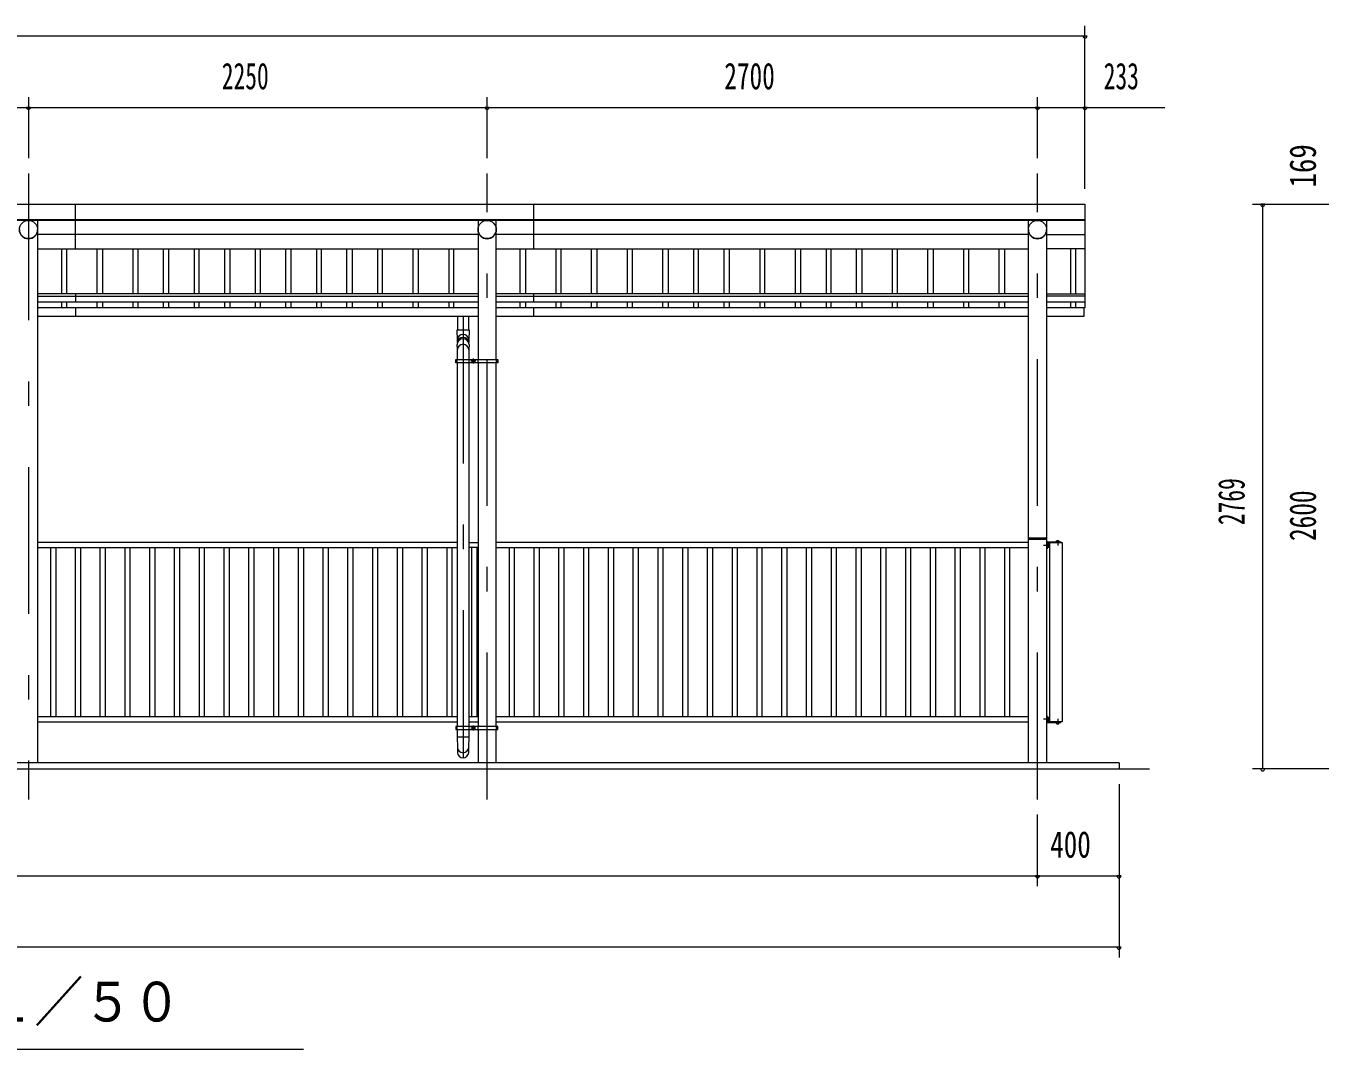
# Model space of a CAD drawing. Units: millimetres, scale not verified. Extents: x -26655 to 26659, y -10500 to 10500.
# Drawn here: x 4024 to 10373, y 420 to 5439 of the extents above; entities that cross this region are included whole.
import ezdxf
from ezdxf.enums import TextEntityAlignment as Align

# ---------------------------------------------------------------- set-up
doc = ezdxf.new("R2010")
doc.units = ezdxf.units.MM
doc.header["$LTSCALE"] = 60
doc.linetypes.add('USER3', pattern=[24, 12, -5, 2, -5])
for name, color, linetype, lineweight in [('0-2_1-05BOLD', 7, 'Continuous', 18), ('0-3_1-25CENTER', 3, 'USER3', 18), ('0-4_1-45THIN', 4, 'Continuous', 18), ('0-5_1-55DIM', 3, 'Continuous', 18)]:
    doc.layers.add(name, color=color, linetype=linetype, lineweight=lineweight)
doc.styles.add('ＭＳ ゴシック', font='')
doc.styles.get('ＭＳ ゴシック').set_extended_font_data('MS Gothic')

msp = doc.modelspace()

# ---------------------------------------------------------------- linework, layer by layer
at = {"layer": '0-2_1-05BOLD'}
for p, q in [((4266.49, 4345.48), (4266.49, 4563.67)), ((6516.49, 4345.48), (6516.49, 4563.67)), ((-1446.51, 4488.53), (9219.49, 4488.53)), ((9219.49, 4484.46), (-1446.51, 4484.46)), ((4081.04, 4484.46), (4081.04, 1824.67)), ((6241.94, 4484.46), (6241.94, 3802.67)), ((6331.04, 3802.67), (6331.04, 4484.46)), ((8941.94, 1824.67), (8941.94, 4484.46)), ((9031.04, 4484.46), (9031.04, 1824.67)), ((6241.94, 4414.97), (4081.04, 4414.97)), ((8941.94, 4414.97), (6331.04, 4414.97)), ((9031.04, 4414.97), (9219.49, 4414.97)), ((4081.04, 4345.48), (6241.94, 4345.48)), ((6331.04, 4345.48), (8941.94, 4345.48)), ((9219.49, 4345.48), (9031.04, 4345.48)), ((6241.94, 4123.86), (4081.04, 4123.86)), ((4081.04, 4113.43), (6241.94, 4113.43)), ((6241.94, 4083.82), (4081.04, 4083.82)), ((4266.49, 4123.86), (4266.49, 4083.82)), ((8941.94, 4123.86), (6331.04, 4123.86)), ((6331.04, 4113.43), (8941.94, 4113.43)), ((8941.94, 4083.82), (6331.04, 4083.82)), ((6516.49, 4083.82), (6516.49, 4123.86)), ((9031.04, 4123.86), (9219.49, 4123.86)), ((9219.49, 4113.43), (9031.04, 4113.43)), ((9219.49, 4083.82), (9031.04, 4083.82)), ((4081.04, 4057.49), (6241.94, 4057.49)), ((6241.94, 4012.49), (4081.04, 4012.49)), ((4266.49, 4057.49), (4266.49, 4012.49)), ((6140.99, 4012.49), (6140.99, 3947.34)), ((6195.99, 3947.34), (6195.99, 4012.49)), ((6331.04, 4057.49), (8941.94, 4057.49)), ((8941.94, 4012.49), (6331.04, 4012.49)), ((6516.49, 4012.49), (6516.49, 4057.49)), ((6133.29, 3794.67), (6139.39, 3794.67)), ((6139.39, 3786.67), (6139.39, 3802.67)), ((6140.99, 2002.67), (6140.99, 3786.67)), ((6195.99, 3786.67), (6195.99, 2002.67)), ((6197.59, 3802.67), (6197.59, 3786.67)), ((6240.34, 3802.67), (6240.34, 3786.67)), ((6241.94, 3786.67), (6241.94, 2002.67)), ((6331.04, 2002.67), (6331.04, 3786.67)), ((6332.64, 3786.67), (6332.64, 3802.67)), ((6332.64, 3794.67), (6338.74, 3794.67)), ((8944.94, 2927.67), (9028.04, 2927.67)), ((6140.99, 2904.67), (4081.04, 2904.67)), ((4081.04, 2879.67), (6140.99, 2879.67)), ((6195.99, 2904.67), (6241.94, 2904.67)), ((6241.94, 2879.67), (6195.99, 2879.67)), ((8941.94, 2904.67), (6331.04, 2904.67)), ((6331.04, 2879.67), (8941.94, 2879.67)), ((9031.04, 2919.67), (8941.94, 2919.67)), ((9035.84, 2891.67), (9037.84, 2889.67)), ((9037.84, 2887.67), (9035.84, 2889.67)), ((9037.84, 2893.42), (9042.64, 2893.42)), ((9042.64, 2885.92), (9037.84, 2885.92)), ((9047.24, 2024.67), (9047.24, 2904.67)), ((9083.15, 2912.96), (9083.15, 2909.47)), ((9088.93, 2909.47), (9088.93, 2912.96)), ((6140.99, 2049.67), (4081.04, 2049.67)), ((6241.94, 2049.67), (6195.99, 2049.67)), ((8941.94, 2049.67), (6331.04, 2049.67)), ((9037.84, 2041.67), (9035.84, 2039.67)), ((9035.84, 2037.67), (9037.84, 2039.67)), ((9042.64, 2043.42), (9037.84, 2043.42)), ((9037.84, 2035.92), (9042.64, 2035.92)), ((4081.04, 2024.67), (6140.99, 2024.67)), ((6133.29, 1994.67), (6139.39, 1994.67)), ((6139.39, 1986.67), (6139.39, 2002.67)), ((6140.99, 1949.76), (6140.99, 1986.67)), ((6195.99, 2024.67), (6241.94, 2024.67)), ((6195.99, 1986.67), (6195.99, 1949.76)), ((6197.59, 2002.67), (6197.59, 1986.67)), ((6240.34, 2002.67), (6240.34, 1986.67)), ((6241.94, 1986.67), (6241.94, 1824.67)), ((6331.04, 2024.67), (8941.94, 2024.67)), ((6331.04, 1824.67), (6331.04, 1986.67)), ((6332.64, 1986.67), (6332.64, 2002.67)), ((6332.64, 1994.67), (6338.74, 1994.67)), ((9083.15, 2016.38), (9083.15, 2019.87)), ((9088.93, 2019.87), (9088.93, 2016.38)), ((-1763.51, 1794.67), (9536.49, 1794.67)), ((9386.49, 1824.67), (-1613.51, 1824.67)), ((9386.49, 1824.67), (9386.49, 1794.67))]:
    msp.add_line(p, q, dxfattribs=at)
for points in [[(-1446.51, 4054.91), (-1446.51, 4563.67), (9219.49, 4563.67), (9219.49, 4054.91), (9214.49, 4054.91)], [(9031.04, 4057.49), (9214.49, 4057.49), (9214.49, 4012.49), (9031.04, 4012.49)], [(6140.99, 3885.11), (6140.99, 3897.68), (6138.99, 3947.34), (6197.99, 3947.34), (6195.99, 3897.68), (6195.99, 3885.11)], [(6140.99, 3802.67), (6140.99, 3850.17), (6138.99, 3876.01)], [(6197.98, 3876.13), (6195.99, 3850.17), (6195.99, 3802.67)], [(9034.24, 2903.67), (9034.24, 2872.87), (9031.04, 2872.87)], [(9034.24, 2881.17), (9035.84, 2881.17), (9035.84, 2898.17), (9034.24, 2898.17)], [(9035.24, 2907.87), (9101.04, 2907.87), (9101.04, 2904.67)], [(9035.24, 2904.67), (9107.24, 2904.67), (9107.24, 2024.67), (9035.24, 2024.67)], [(9035.84, 2897.47), (9037.84, 2897.47), (9037.84, 2881.87), (9035.84, 2881.87)], [(9037.84, 2882.16), (9042.64, 2882.16), (9043.34, 2883.37), (9043.34, 2895.97), (9042.64, 2897.18), (9037.84, 2897.18)], [(9092.29, 2907.87), (9092.29, 2909.47), (9079.79, 2909.47), (9079.79, 2907.87)], [(9080.27, 2909.47), (9080.27, 2912.96), (9081.14, 2913.47), (9090.94, 2913.47), (9091.81, 2912.96), (9091.81, 2909.47)], [(9034.24, 2025.67), (9034.24, 2056.47), (9031.04, 2056.47)], [(9034.24, 2048.17), (9035.84, 2048.17), (9035.84, 2031.17), (9034.24, 2031.17)], [(9035.84, 2031.87), (9037.84, 2031.87), (9037.84, 2047.47), (9035.84, 2047.47)], [(9037.84, 2047.18), (9042.64, 2047.18), (9043.34, 2045.97), (9043.34, 2033.37), (9042.64, 2032.17), (9037.84, 2032.17)], [(9035.24, 2021.47), (9101.04, 2021.47), (9101.04, 2024.67)], [(9092.29, 2021.47), (9092.29, 2019.87), (9079.79, 2019.87), (9079.79, 2021.47)], [(9080.27, 2019.87), (9080.27, 2016.38), (9081.14, 2015.87), (9090.94, 2015.87), (9091.81, 2016.38), (9091.81, 2019.87)], [(6195.99, 1874.25), (6195.99, 1900.1), (6197.99, 1949.76), (6138.99, 1949.76), (6140.99, 1900.1), (6140.99, 1874.25)]]:
    msp.add_lwpolyline(points, dxfattribs=at)
for points in [[(6133.29, 3786.67), (6133.29, 3802.67), (6338.74, 3802.67), (6338.74, 3786.67)], [(6213.96, 3797.56), (6218.97, 3800.44), (6223.97, 3797.56), (6223.97, 3791.78), (6218.97, 3788.9), (6213.96, 3791.78)], [(6133.29, 2002.67), (6133.29, 1986.67), (6338.74, 1986.67), (6338.74, 2002.67)], [(6213.96, 1991.78), (6218.97, 1988.9), (6223.97, 1991.78), (6223.97, 1997.56), (6218.97, 2000.44), (6213.96, 1997.56)]]:
    msp.add_lwpolyline(points, close=True, dxfattribs=at)
for centre, radius in [((4036.49, 4439.91), 44.55), ((6286.49, 4439.91), 44.55), ((8986.49, 4439.91), 44.55), ((6218.97, 3794.67), 6.25), ((6218.97, 3794.67), 4.9), ((6218.97, 1994.67), 6.25), ((6218.97, 1994.67), 4.9)]:
    msp.add_circle(centre, radius, dxfattribs=at)
for centre, radius, start, end in [((4036.49, 4439.22), 44.55, 180, 0), ((6286.49, 4439.22), 44.55, 180, 0), ((8986.49, 4439.22), 44.55, 180, 0), ((6168.49, 3874.29), 29.55, 3.56303, 176.43697), ((6168.49, 3897.97), 27.55, 3.55867, 176.44133), ((6168.49, 3882.8), 27.55, 3.55867, 176.44133), ((6168.49, 3849.19), 27.55, 3.55867, 176.44133), ((8944.94, 2924.67), 3, 90, 180), ((9028.04, 2924.67), 3, 0, 90), ((9035.24, 2903.67), 4.2, 90, 180), ((9035.24, 2903.67), 1, 90, 180), ((9032.88, 2889.67), 10.46, 338.97459, 21.0237), ((9040.47, 2895.3), 2.88, 319.27318, 360), ((9040.47, 2884.04), 2.88, 0, 40.72682), ((9081.71, 2911.15), 2.32, 51.46857, 90), ((9086.04, 2904.96), 8.51, 70.17088, 109.83133), ((9090.37, 2911.15), 2.32, 90, 128.54623), ((9032.88, 2039.67), 10.46, 338.9763, 21.02541), ((9040.47, 2045.3), 2.88, 319.27318, 360), ((9040.47, 2034.04), 2.88, 0, 40.72682), ((9035.24, 2025.67), 4.2, 180, 270), ((9035.24, 2025.67), 1, 180, 270), ((9081.71, 2018.19), 2.32, 270, 308.53143), ((9086.04, 2024.38), 8.51, 250.16867, 289.82912), ((9090.37, 2018.19), 2.32, 231.45377, 270), ((6168.49, 1901.08), 27.55, 183.55867, 356.44133), ((6168.49, 1875.97), 27.55, 183.56303, 356.43697)]:
    msp.add_arc(centre, radius, start, end, dxfattribs=at)
at = {"layer": '0-3_1-25CENTER'}
for p, q in [((4036.49, 4714.67), (4036.49, 1644.67)), ((6286.49, 1644.67), (6286.49, 4714.67)), ((8986.49, 1644.67), (8986.49, 4714.67)), ((6168.49, 4012.49), (6168.49, 1836.31)), ((6231.47, 3794.67), (6206.46, 3794.67)), ((6218.97, 3782.17), (6218.97, 3807.17)), ((9047.35, 2889.67), (9015.44, 2889.67)), ((9086.04, 2916.38), (9086.04, 2890.19)), ((9015.44, 2039.67), (9047.35, 2039.67)), ((9086.04, 2039.15), (9086.04, 2012.96)), ((6231.47, 1994.67), (6206.46, 1994.67)), ((6218.97, 1982.17), (6218.97, 2007.17))]:
    msp.add_line(p, q, dxfattribs=at)
at = {"layer": '0-4_1-45THIN'}
for p, q in [((4198.99, 4345.48), (4198.99, 4123.86)), ((4223.99, 4123.86), (4223.99, 4345.48)), ((4373.99, 4123.86), (4373.99, 4345.48)), ((4398.99, 4345.48), (4398.99, 4123.86)), ((4548.99, 4345.48), (4548.99, 4123.86)), ((4573.99, 4123.86), (4573.99, 4345.48)), ((4698.99, 4123.86), (4698.99, 4345.48)), ((4723.99, 4345.48), (4723.99, 4123.86)), ((4848.99, 4345.48), (4848.99, 4123.86)), ((4873.99, 4123.86), (4873.99, 4345.48)), ((4998.99, 4123.86), (4998.99, 4345.48)), ((5023.99, 4345.48), (5023.99, 4123.86)), ((5148.99, 4345.48), (5148.99, 4123.86)), ((5173.99, 4123.86), (5173.99, 4345.48)), ((5298.99, 4123.86), (5298.99, 4345.48)), ((5323.99, 4345.48), (5323.99, 4123.86)), ((5448.99, 4345.48), (5448.99, 4123.86)), ((5473.99, 4123.86), (5473.99, 4345.48)), ((5598.99, 4123.86), (5598.99, 4345.48)), ((5623.99, 4345.48), (5623.99, 4123.86)), ((5748.99, 4345.48), (5748.99, 4123.86)), ((5773.99, 4123.86), (5773.99, 4345.48)), ((5923.99, 4123.86), (5923.99, 4345.48)), ((5948.99, 4345.48), (5948.99, 4123.86)), ((6098.99, 4345.48), (6098.99, 4123.86)), ((6123.99, 4123.86), (6123.99, 4345.48)), ((6448.99, 4123.86), (6448.99, 4345.48)), ((6473.99, 4345.48), (6473.99, 4123.86)), ((6623.99, 4345.48), (6623.99, 4123.86)), ((6648.99, 4123.86), (6648.99, 4345.48)), ((6798.99, 4123.86), (6798.99, 4345.48)), ((6823.99, 4345.48), (6823.99, 4123.86)), ((6973.99, 4345.48), (6973.99, 4123.86)), ((6998.99, 4123.86), (6998.99, 4345.48)), ((7148.99, 4123.86), (7148.99, 4345.48)), ((7173.99, 4345.48), (7173.99, 4123.86)), ((7298.99, 4345.48), (7298.99, 4123.86)), ((7323.99, 4123.86), (7323.99, 4345.48)), ((7448.99, 4123.86), (7448.99, 4345.48)), ((7473.99, 4345.48), (7473.99, 4123.86)), ((7623.99, 4345.48), (7623.99, 4123.86)), ((7648.99, 4123.86), (7648.99, 4345.48)), ((7798.99, 4123.86), (7798.99, 4345.48)), ((7823.99, 4345.48), (7823.99, 4123.86)), ((7948.99, 4345.48), (7948.99, 4123.86)), ((7973.99, 4123.86), (7973.99, 4345.48)), ((8098.99, 4123.86), (8098.99, 4345.48)), ((8123.99, 4345.48), (8123.99, 4123.86)), ((8273.99, 4345.48), (8273.99, 4123.86)), ((8298.99, 4123.86), (8298.99, 4345.48)), ((8448.99, 4123.86), (8448.99, 4345.48)), ((8473.99, 4345.48), (8473.99, 4123.86)), ((8623.99, 4345.48), (8623.99, 4123.86)), ((8648.99, 4123.86), (8648.99, 4345.48)), ((8798.99, 4123.86), (8798.99, 4345.48)), ((8823.99, 4345.48), (8823.99, 4123.86)), ((9148.99, 4345.48), (9148.99, 4123.86)), ((9173.99, 4123.86), (9173.99, 4345.48)), ((4198.99, 4083.82), (4198.99, 4057.49)), ((4223.99, 4057.49), (4223.99, 4083.82)), ((4373.99, 4057.49), (4373.99, 4083.82)), ((4398.99, 4083.82), (4398.99, 4057.49)), ((4548.99, 4083.82), (4548.99, 4057.49)), ((4573.99, 4057.49), (4573.99, 4083.82)), ((4698.99, 4057.49), (4698.99, 4083.82)), ((4723.99, 4083.82), (4723.99, 4057.49)), ((4848.99, 4083.82), (4848.99, 4057.49)), ((4873.99, 4057.49), (4873.99, 4083.82)), ((4998.99, 4057.49), (4998.99, 4083.82)), ((5023.99, 4083.82), (5023.99, 4057.49)), ((5148.99, 4083.82), (5148.99, 4057.49)), ((5173.99, 4057.49), (5173.99, 4083.82)), ((5298.99, 4057.49), (5298.99, 4083.82)), ((5323.99, 4083.82), (5323.99, 4057.49)), ((5448.99, 4083.82), (5448.99, 4057.49)), ((5473.99, 4057.49), (5473.99, 4083.82)), ((5598.99, 4057.49), (5598.99, 4083.82)), ((5623.99, 4083.82), (5623.99, 4057.49)), ((5748.99, 4083.82), (5748.99, 4057.49)), ((5773.99, 4057.49), (5773.99, 4083.82)), ((5923.99, 4057.49), (5923.99, 4083.82)), ((5948.99, 4083.82), (5948.99, 4057.49)), ((6098.99, 4083.82), (6098.99, 4057.49)), ((6123.99, 4057.49), (6123.99, 4083.82)), ((6448.99, 4057.49), (6448.99, 4083.82)), ((6473.99, 4083.82), (6473.99, 4057.49)), ((6623.99, 4083.82), (6623.99, 4057.49)), ((6648.99, 4057.49), (6648.99, 4083.82)), ((6798.99, 4057.49), (6798.99, 4083.82)), ((6823.99, 4083.82), (6823.99, 4057.49)), ((6973.99, 4083.82), (6973.99, 4057.49)), ((6998.99, 4057.49), (6998.99, 4083.82)), ((7148.99, 4057.49), (7148.99, 4083.82)), ((7173.99, 4083.82), (7173.99, 4057.49)), ((7298.99, 4083.82), (7298.99, 4057.49)), ((7323.99, 4057.49), (7323.99, 4083.82)), ((7448.99, 4057.49), (7448.99, 4083.82)), ((7473.99, 4083.82), (7473.99, 4057.49)), ((7623.99, 4083.82), (7623.99, 4057.49)), ((7648.99, 4057.49), (7648.99, 4083.82)), ((7798.99, 4057.49), (7798.99, 4083.82)), ((7823.99, 4083.82), (7823.99, 4057.49)), ((7948.99, 4083.82), (7948.99, 4057.49)), ((7973.99, 4057.49), (7973.99, 4083.82)), ((8098.99, 4057.49), (8098.99, 4083.82)), ((8123.99, 4083.82), (8123.99, 4057.49)), ((8273.99, 4083.82), (8273.99, 4057.49)), ((8298.99, 4057.49), (8298.99, 4083.82)), ((8448.99, 4057.49), (8448.99, 4083.82)), ((8473.99, 4083.82), (8473.99, 4057.49)), ((8623.99, 4083.82), (8623.99, 4057.49)), ((8648.99, 4057.49), (8648.99, 4083.82)), ((8798.99, 4057.49), (8798.99, 4083.82)), ((8823.99, 4083.82), (8823.99, 4057.49)), ((9148.99, 4083.82), (9148.99, 4057.49)), ((9173.99, 4057.49), (9173.99, 4083.82)), ((4145.99, 2049.67), (4145.99, 2879.67)), ((4169.99, 2879.67), (4169.99, 2049.67)), ((4267.49, 2049.67), (4267.49, 2879.67)), ((4291.49, 2879.67), (4291.49, 2049.67)), ((4388.99, 2049.67), (4388.99, 2879.67)), ((4412.99, 2879.67), (4412.99, 2049.67)), ((4510.49, 2049.67), (4510.49, 2879.67)), ((4534.49, 2879.67), (4534.49, 2049.67)), ((4632, 2049.67), (4632, 2879.67)), ((4655.99, 2879.67), (4655.99, 2049.67)), ((4753.49, 2049.67), (4753.49, 2879.67)), ((4777.49, 2879.67), (4777.49, 2049.67)), ((4874.99, 2049.67), (4874.99, 2879.67)), ((4898.99, 2879.67), (4898.99, 2049.67)), ((4996.49, 2049.67), (4996.49, 2879.67)), ((5020.49, 2879.67), (5020.49, 2049.67)), ((5117.99, 2049.67), (5117.99, 2879.67)), ((5141.99, 2879.67), (5141.99, 2049.67)), ((5239.49, 2049.67), (5239.49, 2879.67)), ((5263.49, 2879.67), (5263.49, 2049.67)), ((5360.99, 2049.67), (5360.99, 2879.67)), ((5384.99, 2879.67), (5384.99, 2049.67)), ((5482.49, 2049.67), (5482.49, 2879.67)), ((5506.49, 2879.67), (5506.49, 2049.67)), ((5603.99, 2049.67), (5603.99, 2879.67)), ((5627.99, 2879.67), (5627.99, 2049.67)), ((5725.49, 2049.67), (5725.49, 2879.67)), ((5749.49, 2879.67), (5749.49, 2049.67)), ((5846.99, 2049.67), (5846.99, 2879.67)), ((5870.99, 2879.67), (5870.99, 2049.67)), ((5968.49, 2049.67), (5968.49, 2879.67)), ((5992.49, 2879.67), (5992.49, 2049.67)), ((6089.99, 2049.67), (6089.99, 2879.67)), ((6113.99, 2879.67), (6113.99, 2049.67)), ((6211.49, 2049.67), (6211.49, 2879.67)), ((6235.49, 2879.67), (6235.49, 2049.67)), ((6395.99, 2049.67), (6395.99, 2879.67)), ((6419.99, 2879.67), (6419.99, 2049.67)), ((6517.49, 2049.67), (6517.49, 2879.67)), ((6541.49, 2879.67), (6541.49, 2049.67)), ((6638.99, 2049.67), (6638.99, 2879.67)), ((6662.99, 2879.67), (6662.99, 2049.67)), ((6760.49, 2049.67), (6760.49, 2879.67)), ((6784.49, 2879.67), (6784.49, 2049.67)), ((6881.99, 2049.67), (6881.99, 2879.67)), ((6905.99, 2879.67), (6905.99, 2049.67)), ((7003.49, 2049.67), (7003.49, 2879.67)), ((7027.49, 2879.67), (7027.49, 2049.67)), ((7124.99, 2049.67), (7124.99, 2879.67)), ((7148.99, 2879.67), (7148.99, 2049.67)), ((7246.49, 2049.67), (7246.49, 2879.67)), ((7270.49, 2879.67), (7270.49, 2049.67)), ((7367.99, 2049.67), (7367.99, 2879.67)), ((7391.99, 2879.67), (7391.99, 2049.67)), ((7489.49, 2049.67), (7489.49, 2879.67)), ((7513.49, 2879.67), (7513.49, 2049.67)), ((7610.99, 2049.67), (7610.99, 2879.67)), ((7634.99, 2879.67), (7634.99, 2049.67)), ((7732.49, 2049.67), (7732.49, 2879.67)), ((7756.49, 2879.67), (7756.49, 2049.67)), ((7853.99, 2049.67), (7853.99, 2879.67)), ((7877.99, 2879.67), (7877.99, 2049.67)), ((7975.49, 2049.67), (7975.49, 2879.67)), ((7999.49, 2879.67), (7999.49, 2049.67)), ((8096.99, 2049.67), (8096.99, 2879.67)), ((8120.99, 2879.67), (8120.99, 2049.67)), ((8218.49, 2049.67), (8218.49, 2879.67)), ((8242.49, 2879.67), (8242.49, 2049.67)), ((8339.99, 2049.67), (8339.99, 2879.67)), ((8363.99, 2879.67), (8363.99, 2049.67)), ((8461.49, 2049.67), (8461.49, 2879.67)), ((8485.49, 2879.67), (8485.49, 2049.67)), ((8582.99, 2049.67), (8582.99, 2879.67)), ((8606.99, 2879.67), (8606.99, 2049.67)), ((8704.49, 2049.67), (8704.49, 2879.67)), ((8728.49, 2879.67), (8728.49, 2049.67)), ((8825.99, 2049.67), (8825.99, 2879.67)), ((8849.99, 2879.67), (8849.99, 2049.67))]:
    msp.add_line(p, q, dxfattribs=at)
at = {"layer": '0-5_1-55DIM'}
for p, q in [((9219.49, 4639.67), (9219.49, 5438.67)), ((9219.49, 5388.67), (-1446.51, 5388.67)), ((9229.49, 5388.67), (9209.49, 5388.67)), ((4036.49, 5088.67), (4036.49, 4789.67)), ((6286.49, 4789.67), (6286.49, 5088.67)), ((8986.49, 4789.67), (8986.49, 5088.67)), ((-1839.01, 5038.67), (9611.99, 5038.67)), ((4046.49, 5038.67), (4026.49, 5038.67)), ((6296.49, 5038.67), (6276.49, 5038.67)), ((8996.49, 5038.67), (8976.49, 5038.67)), ((9229.49, 5038.67), (9209.49, 5038.67)), ((10041.49, 4563.67), (10891.49, 4563.67)), ((10101.49, 4563.67), (10081.49, 4563.67)), ((10091.49, 1794.67), (10091.49, 4563.67)), ((10091.49, 1794.67), (10091.49, 4563.67)), ((10911.48, 1794.67), (10041.49, 1794.67)), ((10101.49, 1794.67), (10081.49, 1794.67)), ((9386.49, 1719.67), (9386.49, 869.67)), ((8986.49, 1219.67), (8986.49, 1569.67)), ((-1613.51, 1269.67), (9386.49, 1269.67)), ((8996.49, 1269.67), (8976.49, 1269.67)), ((9396.49, 1269.67), (9376.49, 1269.67)), ((9386.49, 919.67), (-1613.51, 919.67)), ((9396.49, 919.67), (9376.49, 919.67)), ((2386.49, 419.67), (5386.49, 419.67))]:
    msp.add_line(p, q, dxfattribs=at)
for centre in [(9219.49, 5388.67), (4036.49, 5038.67), (6286.49, 5038.67), (8986.49, 5038.67), (9219.49, 5038.67), (10091.49, 4563.67), (10091.49, 1794.67), (8986.49, 1269.67), (9386.49, 1269.67), (9386.49, 919.67)]:
    msp.add_arc(centre, 10, 180, 0, dxfattribs=at)

# ---------------------------------------------------------------- texts
at = {"layer": '0-5_1-55DIM', "color": 7, "style": 'ＭＳ ゴシック'}
for s, height, width, p in [('2250', 130.2, 0.65, (4984.81, 5088.67)), ('2700', 130.2, 0.7, (7449.89, 5088.67)), ('233', 130.2, 0.65, (9311.32, 5088.67)), ('400', 130.2, 0.75, (9048.87, 1319.67)), ('正面図\u3000Ｓ＝１／５０', 195.4, 0.9, (2386.49, 496.31))]:
    msp.add_text(s, height=height, dxfattribs=dict(at, width=width)).set_placement(p, align=Align.BOTTOM_LEFT)
for s, width, p in [('169', 0.8, (10391.49, 4645.84)), ('2769', 0.65, (10041.49, 2989.93)), ('2600', 0.7, (10391.49, 2911.92))]:
    msp.add_text(s, height=130.2, rotation=90, dxfattribs=dict(at, width=width)).set_placement(p, align=Align.BOTTOM_LEFT)

doc.saveas('drawing.dxf')
